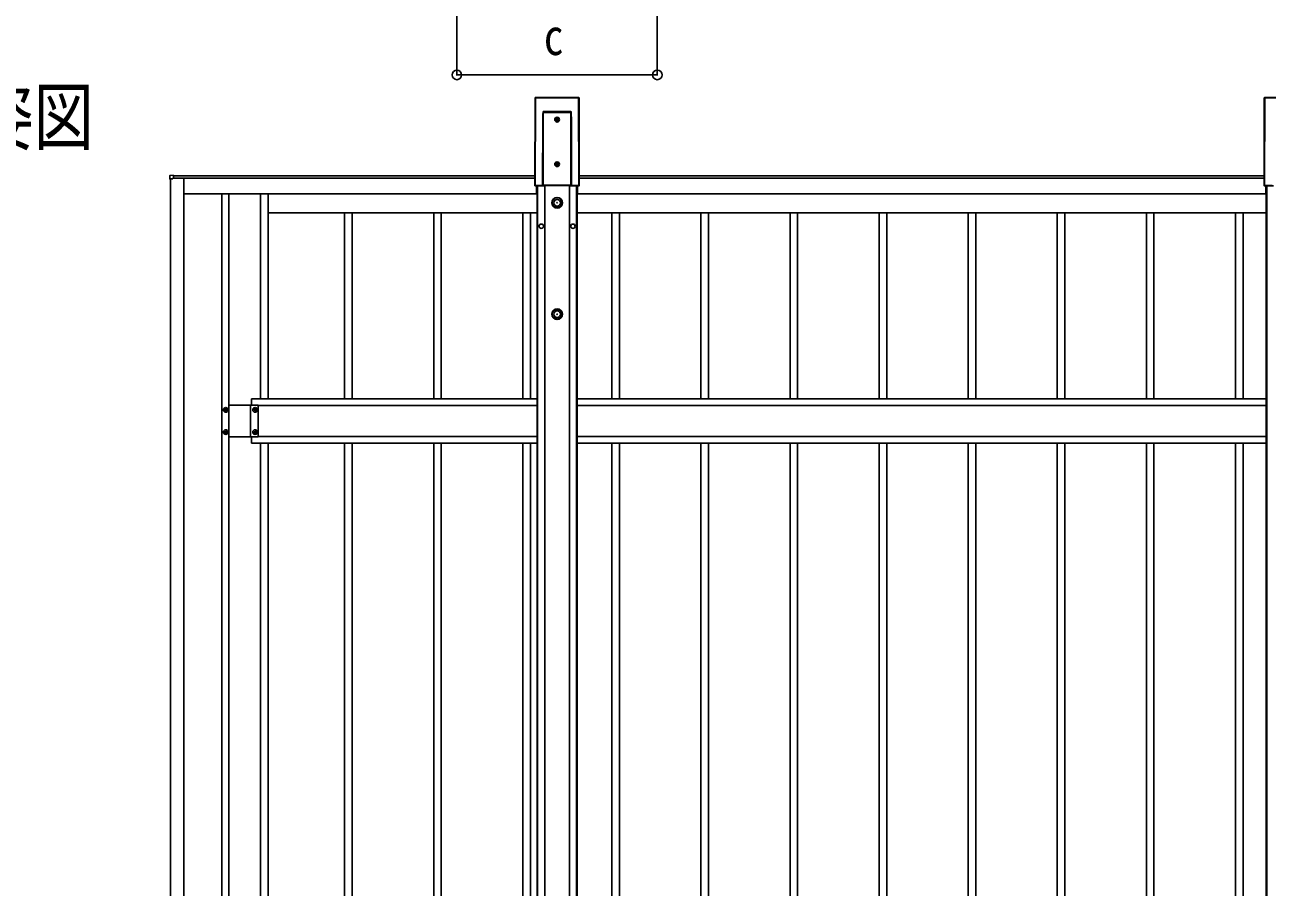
# Model space of a CAD drawing. Units: millimetres, scale not verified. Extents: x -10512 to 10512, y -7425 to 7425.
# Drawn here: x -3839 to -1050, y 442 to 2377 of the extents above; entities that cross this region are included whole.
import ezdxf
from ezdxf.enums import TextEntityAlignment as Align

# ---------------------------------------------------------------- set-up
doc = ezdxf.new("R2010")
doc.units = ezdxf.units.MM
doc.header["$LTSCALE"] = 30
for name, color, linetype in [('0-2_USER1', 3, 'Continuous'), ('0-5_YKK_A1', 4, 'Continuous'), ('0-6_YKK_D', 6, 'Continuous')]:
    doc.layers.add(name, color=color, linetype=linetype)
doc.styles.add('ＭＳ ゴシック', font='')
doc.styles.get('ＭＳ ゴシック').set_extended_font_data('MS Gothic')

msp = doc.modelspace()

# ---------------------------------------------------------------- linework, layer by layer
at = {"layer": '0-5_YKK_A1'}
for p, q in [((-2693.73, 2213.25), (-2694.37, 2016.11)), ((-2693.88, 2016.59), (-2693.25, 2212.77)), ((-2693.25, 2212.77), (-2693.73, 2213.25)), ((-2693.73, 2213.25), (-2693.73, 2213.25)), ((-2692.76, 2212.74), (-2693.38, 2016.56)), ((-2595.72, 2213.75), (-2693.23, 2213.75)), ((-2693.23, 2213.75), (-2693.23, 2213.74)), ((-2693.23, 2213.74), (-2692.76, 2213.27)), ((-2595.72, 2213.74), (-2693.23, 2213.74)), ((-2692.76, 2213.27), (-2596.2, 2213.27)), ((-2692.76, 2213.27), (-2692.76, 2212.74)), ((-2596.2, 2212.74), (-2692.76, 2212.74)), ((-2596.2, 2213.27), (-2595.72, 2213.74)), ((-2596.2, 2213.27), (-2596.2, 2212.74)), ((-2595.57, 2016.56), (-2596.2, 2212.74)), ((-2595.72, 2213.75), (-2595.72, 2213.74)), ((-2595.23, 2213.25), (-2595.7, 2212.77)), ((-2595.7, 2212.77), (-2595.08, 2016.59)), ((-2594.59, 2016.1), (-2595.23, 2213.25)), ((-2595.22, 2213.25), (-2595.23, 2213.25)), ((-2594.59, 2016.11), (-2595.22, 2213.25)), ((-1056.73, 2213.25), (-1057.37, 2016.11)), ((-1056.88, 2016.59), (-1056.25, 2212.77)), ((-1056.25, 2212.77), (-1056.73, 2213.25)), ((-1056.73, 2213.25), (-1056.73, 2213.25)), ((-1055.76, 2212.74), (-1056.38, 2016.56)), ((-958.72, 2213.75), (-1056.23, 2213.75)), ((-1056.23, 2213.75), (-1056.23, 2213.74)), ((-1056.23, 2213.74), (-1055.76, 2213.27)), ((-958.72, 2213.74), (-1056.23, 2213.74)), ((-1055.76, 2213.27), (-959.2, 2213.27)), ((-1055.76, 2213.27), (-1055.76, 2212.74)), ((-959.2, 2212.74), (-1055.76, 2212.74)), ((-2675.54, 2182.66), (-2613.42, 2182.66)), ((-2613.42, 2180.04), (-2675.54, 2180.04)), ((-2675.54, 2180.04), (-2675.54, 2017.11)), ((-2613.42, 2017.11), (-2613.42, 2180.04)), ((-2677.01, 2016.67), (-2676.54, 2163.45)), ((-2676.04, 2163.43), (-2676.51, 2016.64)), ((-2676.04, 2017.11), (-2676.04, 2163.43)), ((-2644, 2165.52), (-2644, 2166.48)), ((-2612.92, 2163.43), (-2612.92, 2017.11)), ((-2612.45, 2016.64), (-2612.92, 2163.43)), ((-2612.42, 2163.45), (-2611.95, 2016.67)), ((-2644, 2065.52), (-2644, 2066.48)), ((-3505.98, 2039.44), (-3513.51, 2038.98)), ((-3505.98, 2038.94), (-3505.98, 2039.44)), ((-3505.98, 2033.04), (-3505.98, 2038.94)), ((-3505.98, 2037.92), (-2694.3, 2037.92)), ((-2594.66, 2037.92), (-1057.3, 2037.92)), ((-3513.51, 2031.24), (-3507.8, 2031.24)), ((-3512.48, -1077.79), (-3512.48, 2031.24)), ((-3507.8, 2031.24), (-3507.48, 2031.24)), ((-3507.48, 2031.24), (-3507.48, 2032.44)), ((-3482.48, 2032.42), (-3507.48, 2032.42)), ((-3506.98, 2032.42), (-3506.98, 2032.74)), ((-3505.98, 2032.92), (-2694.31, 2032.92)), ((-3503.98, 2032.9), (-2694.31, 2032.9)), ((-3503.98, 2032.9), (-3503.98, 2032.42)), ((-3482.48, -1044.49), (-3482.48, 2032.42)), ((-2694.37, 2016.1), (-2694.37, 2016.11)), ((-2693.38, 2016.09), (-2693.87, 2015.61)), ((-2693.87, 2015.61), (-2673.11, 2015.61)), ((-2693.87, 2015.6), (-2693.87, 2015.61)), ((-2693.87, 2015.6), (-2673.11, 2015.6)), ((-2693.38, 2016.56), (-2677, 2016.56)), ((-2693.38, 2016.56), (-2693.38, 2016.09)), ((-2676.07, 2016.09), (-2693.38, 2016.09)), ((-2690.48, 1997.93), (-2690.48, 2015.61)), ((-2690.48, 1997.92), (-2690.48, 2015.61)), ((-2690.48, 2012.93), (-2689.48, 2012.93)), ((-2689.48, 2015.61), (-2689.48, -677.51)), ((-2688.28, 2015.61), (-2688.28, -677.51)), ((-2676.51, 2016.64), (-2676.04, 2017.11)), ((-2675.54, 2016.62), (-2676.07, 2016.09)), ((-2675.54, 2017.11), (-2613.42, 2017.11)), ((-2675.54, 2017.11), (-2675.54, 2016.62)), ((-2613.42, 2016.62), (-2675.54, 2016.62)), ((-2673.11, 2015.61), (-2672.86, 2016.49)), ((-2672.86, 2016.49), (-2615.98, 2016.49)), ((-2671.98, 2016.49), (-2671.98, -559.34)), ((-2616.98, 2016.49), (-2616.98, -559.34)), ((-2615.98, 2016.49), (-2615.73, 2015.61)), ((-2615.73, 2015.61), (-2595.09, 2015.61)), ((-2615.73, 2015.6), (-2595.09, 2015.6)), ((-2613.42, 2017.11), (-2613.42, 2016.62)), ((-2612.89, 2016.09), (-2613.42, 2016.62)), ((-2612.92, 2017.11), (-2612.45, 2016.64)), ((-2595.57, 2016.09), (-2612.89, 2016.09)), ((-2611.96, 2016.56), (-2595.57, 2016.56)), ((-2600.68, 2015.61), (-2600.68, -677.51)), ((-2599.48, 2015.61), (-2599.48, -677.51)), ((-2599.48, 2012.93), (-2598.48, 2012.93)), ((-2598.48, 1997.93), (-2598.48, 2015.61)), ((-2598.48, 1997.92), (-2598.48, 2015.61)), ((-2595.57, 2016.09), (-2595.57, 2016.56)), ((-2595.09, 2015.61), (-2595.57, 2016.09)), ((-2595.09, 2015.61), (-2595.09, 2015.6)), ((-2595.08, 2016.59), (-2594.59, 2016.1)), ((-2594.65, 2032.92), (-1057.31, 2032.92)), ((-2594.65, 2032.9), (-1057.31, 2032.9)), ((-2594.59, 2016.11), (-2594.59, 2016.1)), ((-1057.37, 2016.1), (-1057.37, 2016.11)), ((-1056.38, 2016.09), (-1056.87, 2015.61)), ((-1056.87, 2015.61), (-1036.11, 2015.61)), ((-1056.87, 2015.6), (-1056.87, 2015.61)), ((-1056.87, 2015.6), (-1036.11, 2015.6)), ((-1056.38, 2016.56), (-1040, 2016.56)), ((-1056.38, 2016.56), (-1056.38, 2016.09)), ((-1039.07, 2016.09), (-1056.38, 2016.09)), ((-1053.48, 1997.93), (-1053.48, 2015.61)), ((-1053.48, 1997.92), (-1053.48, 2015.61)), ((-1053.48, 2012.93), (-1052.48, 2012.93)), ((-1052.48, 2015.61), (-1052.48, -677.51)), ((-1051.28, 2015.61), (-1051.28, -677.51)), ((-3482.48, 1997.92), (-2690.48, 1997.92)), ((-3397.48, 1997.92), (-3397.48, -1044.49)), ((-3381.48, 1997.92), (-3381.48, -1044.49)), ((-3310.48, 1997.92), (-3310.48, 1537.93)), ((-3293.48, 1997.92), (-3293.48, 1537.93)), ((-2598.48, 1997.92), (-1052.48, 1997.92)), ((-3293.48, 1954.93), (-3106.38, 1954.93)), ((-3121.48, 1537.93), (-3121.48, 1954.93)), ((-3121.48, 1954.93), (-2906.38, 1954.93)), ((-3104.48, 1537.93), (-3104.48, 1954.93)), ((-2921.48, 1537.93), (-2921.48, 1954.93)), ((-2921.48, 1954.93), (-2706.38, 1954.93)), ((-2904.48, 1537.93), (-2904.48, 1954.93)), ((-2721.48, 1537.93), (-2721.48, 1954.93)), ((-2721.48, 1954.93), (-2689.48, 1954.93)), ((-2704.48, 1537.93), (-2704.48, 1954.93)), ((-2599.48, 1954.93), (-2506.38, 1954.93)), ((-2521.48, 1537.93), (-2521.48, 1954.93)), ((-2521.48, 1954.93), (-2306.38, 1954.93)), ((-2504.48, 1537.93), (-2504.48, 1954.93)), ((-2321.48, 1537.93), (-2321.48, 1954.93)), ((-2321.48, 1954.93), (-2106.38, 1954.93)), ((-2304.48, 1537.93), (-2304.48, 1954.93)), ((-2121.48, 1537.93), (-2121.48, 1954.93)), ((-2121.48, 1954.93), (-1906.38, 1954.93)), ((-2104.48, 1537.93), (-2104.48, 1954.93)), ((-1921.48, 1537.93), (-1921.48, 1954.93)), ((-1921.48, 1954.93), (-1706.38, 1954.93)), ((-1904.48, 1537.93), (-1904.48, 1954.93)), ((-1721.48, 1537.93), (-1721.48, 1954.93)), ((-1721.48, 1954.93), (-1506.38, 1954.93)), ((-1704.48, 1537.93), (-1704.48, 1954.93)), ((-1521.48, 1537.93), (-1521.48, 1954.93)), ((-1521.48, 1954.93), (-1306.38, 1954.93)), ((-1504.48, 1537.93), (-1504.48, 1954.93)), ((-1321.48, 1537.93), (-1321.48, 1954.93)), ((-1321.48, 1954.93), (-1106.38, 1954.93)), ((-1304.48, 1537.93), (-1304.48, 1954.93)), ((-1121.48, 1537.93), (-1121.48, 1954.93)), ((-1121.48, 1954.93), (-1052.48, 1954.93)), ((-1104.48, 1537.93), (-1104.48, 1954.93)), ((-3330.48, 1537.93), (-3330.48, 1523.43)), ((-3330.48, 1537.93), (-2689.48, 1537.93)), ((-2599.48, 1537.93), (-1052.48, 1537.93)), ((-3388.96, 1514.37), (-3388.96, 1515.33)), ((-3315.48, 1523.43), (-3381.48, 1523.43)), ((-3315.48, 1523.43), (-3381.48, 1523.43)), ((-3332.98, 1452.43), (-3332.98, 1523.43)), ((-3332.98, 1452.43), (-3332.98, 1523.43)), ((-3322.96, 1514.37), (-3322.96, 1515.33)), ((-3315.48, 1452.43), (-3315.48, 1523.43)), ((-3315.48, 1452.43), (-3315.48, 1523.43)), ((-3315.48, 1522.93), (-2689.48, 1522.93)), ((-2599.48, 1522.93), (-1052.48, 1522.93)), ((-3388.96, 1464.37), (-3388.96, 1465.33)), ((-3315.48, 1452.43), (-3381.48, 1452.43)), ((-3315.48, 1452.43), (-3381.48, 1452.43)), ((-3330.48, 1437.93), (-3330.48, 1452.43)), ((-3322.96, 1464.37), (-3322.96, 1465.33)), ((-3315.48, 1452.93), (-2689.48, 1452.93)), ((-2599.48, 1452.93), (-1052.48, 1452.93)), ((-3330.48, 1437.93), (-2689.48, 1437.93)), ((-3310.48, 1437.93), (-3310.48, -484.49)), ((-3293.48, 1437.93), (-3293.48, -484.49)), ((-3121.48, -484.49), (-3121.48, 1437.93)), ((-3104.48, -484.49), (-3104.48, 1437.93)), ((-2921.48, -484.49), (-2921.48, 1437.93)), ((-2904.48, -484.49), (-2904.48, 1437.93)), ((-2721.48, -484.49), (-2721.48, 1437.93)), ((-2704.48, -484.49), (-2704.48, 1437.93)), ((-2599.48, 1437.93), (-1052.48, 1437.93)), ((-2521.48, -484.49), (-2521.48, 1437.93)), ((-2504.48, -484.49), (-2504.48, 1437.93)), ((-2321.48, -484.49), (-2321.48, 1437.93)), ((-2304.48, -484.49), (-2304.48, 1437.93)), ((-2121.48, -484.49), (-2121.48, 1437.93)), ((-2104.48, -484.49), (-2104.48, 1437.93)), ((-1921.48, -484.49), (-1921.48, 1437.93)), ((-1904.48, -484.49), (-1904.48, 1437.93)), ((-1721.48, -484.49), (-1721.48, 1437.93)), ((-1704.48, -484.49), (-1704.48, 1437.93)), ((-1521.48, -484.49), (-1521.48, 1437.93)), ((-1504.48, -484.49), (-1504.48, 1437.93)), ((-1321.48, -484.49), (-1321.48, 1437.93)), ((-1304.48, -484.49), (-1304.48, 1437.93)), ((-1121.48, -484.49), (-1121.48, 1437.93)), ((-1104.48, -484.49), (-1104.48, 1437.93))]:
    msp.add_line(p, q, dxfattribs=at)
for points in [[(-2693.73, 2213.25), (-2694.37, 2016.1), (-2693.88, 2016.59)], [(-1056.73, 2213.25), (-1057.37, 2016.1), (-1056.88, 2016.59)], [(-2675.9, 2180.07), (-2675.62, 2182.05), (-2675.54, 2182.62), (-2675.54, 2182.66)], [(-2675.54, 2180.04), (-2675.56, 2180.04), (-2675.59, 2180.04), (-2675.61, 2180.04), (-2675.63, 2180.04), (-2675.65, 2180.04), (-2675.68, 2180.04), (-2675.7, 2180.04), (-2675.72, 2180.04)], [(-2613.24, 2180.04), (-2613.38, 2182.04), (-2613.42, 2182.62), (-2613.42, 2182.66)], [(-2613.42, 2180.04), (-2613.4, 2180.04), (-2613.37, 2180.04), (-2613.35, 2180.04), (-2613.33, 2180.04), (-2613.3, 2180.04), (-2613.28, 2180.04), (-2613.26, 2180.04), (-2613.24, 2180.04)], [(-2645.92, 2164.56), (-2646.88, 2164.56), (-2646.88, 2163.6), (-2645.92, 2163.6)], [(-2644, 2166.48), (-2644.96, 2166.48), (-2644.96, 2165.52)], [(-2644.96, 2162.64), (-2644.96, 2161.68), (-2644, 2161.68), (-2644, 2162.64)], [(-2643.04, 2163.6), (-2642.08, 2163.6), (-2642.08, 2164.56), (-2643.04, 2164.56)], [(-2645.92, 2064.56), (-2646.88, 2064.56), (-2646.88, 2063.6), (-2645.92, 2063.6)], [(-2644, 2066.48), (-2644.96, 2066.48), (-2644.96, 2065.52)], [(-2643.04, 2063.6), (-2642.08, 2063.6), (-2642.08, 2064.56), (-2643.04, 2064.56)], [(-3513.98, 2038.48), (-3513.98, 2031.24), (-3513.51, 2031.24)], [(-2644.96, 2062.64), (-2644.96, 2061.68), (-2644, 2061.68), (-2644, 2062.64)], [(-3507.18, 2032.74), (-3505.98, 2032.74), (-3505.98, 2033.04)], [(-2675.54, 2017.11), (-2675.63, 2017.11), (-2675.72, 2017.11), (-2675.81, 2017.11), (-2675.88, 2017.11), (-2675.94, 2017.11), (-2675.99, 2017.11), (-2676.02, 2017.11), (-2676.04, 2017.11)], [(-2613.42, 2017.11), (-2613.33, 2017.11), (-2613.24, 2017.11), (-2613.15, 2017.11), (-2613.08, 2017.11), (-2613.01, 2017.11), (-2612.97, 2017.11), (-2612.94, 2017.11), (-2612.92, 2017.11)], [(-3389.92, 1512.45), (-3390.88, 1512.45), (-3390.88, 1513.41), (-3389.92, 1513.41)], [(-3388.96, 1515.33), (-3388, 1515.33), (-3388, 1514.37)], [(-3388, 1511.49), (-3388, 1510.53), (-3388.96, 1510.53), (-3388.96, 1511.49)], [(-3387.04, 1513.41), (-3386.08, 1513.41), (-3386.08, 1512.45), (-3387.04, 1512.45)], [(-3323.92, 1512.45), (-3324.88, 1512.45), (-3324.88, 1513.41), (-3323.92, 1513.41)], [(-3322.96, 1515.33), (-3322, 1515.33), (-3322, 1514.37)], [(-3322, 1511.49), (-3322, 1510.53), (-3322.96, 1510.53), (-3322.96, 1511.49)], [(-3321.04, 1513.41), (-3320.08, 1513.41), (-3320.08, 1512.45), (-3321.04, 1512.45)], [(-3389.92, 1462.45), (-3390.88, 1462.45), (-3390.88, 1463.41), (-3389.92, 1463.41)], [(-3388.96, 1465.33), (-3388, 1465.33), (-3388, 1464.37)], [(-3388, 1461.49), (-3388, 1460.53), (-3388.96, 1460.53), (-3388.96, 1461.49)], [(-3387.04, 1463.41), (-3386.08, 1463.41), (-3386.08, 1462.45), (-3387.04, 1462.45)], [(-3323.92, 1462.45), (-3324.88, 1462.45), (-3324.88, 1463.41), (-3323.92, 1463.41)], [(-3322.96, 1465.33), (-3322, 1465.33), (-3322, 1464.37)], [(-3322, 1461.49), (-3322, 1460.53), (-3322.96, 1460.53), (-3322.96, 1461.49)], [(-3321.04, 1463.41), (-3320.08, 1463.41), (-3320.08, 1462.45), (-3321.04, 1462.45)]]:
    msp.add_lwpolyline(points, dxfattribs=at)
for centre, radius in [((-2644.48, 2164.08), 5.3), ((-2644.48, 2164.08), 3), ((-2644.48, 2064.08), 5.3), ((-2644.48, 2064.08), 3), ((-2644.42, 1977.57), 12), ((-2644.42, 1977.57), 10.88), ((-2644.42, 1977.57), 7.48), ((-2644.42, 1977.57), 0.5), ((-2679.98, 1924.93), 5), ((-2608.98, 1924.93), 5), ((-2644.42, 1727.57), 12), ((-2644.42, 1727.57), 10.88), ((-2644.42, 1727.57), 7.48), ((-2644.42, 1727.57), 0.5), ((-3388.48, 1512.93), 5.3), ((-3322.48, 1512.93), 5.3), ((-3388.48, 1462.93), 5.3), ((-3322.48, 1462.93), 5.3)]:
    msp.add_circle(centre, radius, dxfattribs=at)
for centre, radius, start, end in [((-2693.23, 2213.25), 0.5, 90, 179.81634), ((-2693.23, 2213.24), 0.501, 90.24971, 179.75029), ((-2692.75, 2212.76), 0.501, 90.24971, 179.75029), ((-2692.86, 2215.5), 2.76, 261.80183, 272.1952), ((-2596.21, 2212.76), 0.501, 0.24971, 89.75029), ((-2596.1, 2215.5), 2.76, 267.8048, 278.19817), ((-2595.73, 2213.24), 0.501, 0.24971, 89.75029), ((-2595.72, 2213.25), 0.5, 0.18366, 90), ((-1056.23, 2213.25), 0.5, 90, 179.81634), ((-1056.23, 2213.24), 0.501, 90.24971, 179.75029), ((-1055.75, 2212.76), 0.501, 90.24971, 179.75029), ((-1055.86, 2215.5), 2.76, 261.80183, 272.1952), ((-2677.11, 2171.07), 9.09, 81.20266, 82.35702), ((-2234.16, 2150.08), 442.57, 175.77814, 176.1178), ((-2912.16, 2139.08), 301.89, 7.80423, 8.30085), ((-2611.85, 2171.07), 9.09, 97.64298, 98.79734), ((-2676.43, 2160.7), 2.76, 81.80183, 92.1952), ((-2645.92, 2165.52), 0.96, 270, 0), ((-2645.92, 2162.64), 0.96, 0, 90), ((-2643.04, 2165.52), 0.96, 180, 270), ((-2643.04, 2162.64), 0.96, 90, 180), ((-2612.53, 2160.7), 2.76, 87.8048, 98.19817), ((-2645.92, 2065.52), 0.96, 270, 0), ((-2643.04, 2065.52), 0.96, 180, 270), ((-3513.48, 2038.48), 0.5, 93.5, 180), ((-2645.92, 2062.64), 0.96, 0, 90), ((-2643.04, 2062.64), 0.96, 90, 180), ((-3507.18, 2032.44), 0.3, 90, 180), ((-2693.87, 2016.1), 0.5, 179.81634, 270), ((-2693.86, 2016.11), 0.501, 180.24971, 269.75029), ((-2693.49, 2019.32), 2.76, 261.80183, 272.1952), ((-2693.38, 2016.59), 0.501, 180.24971, 269.75029), ((-2676.9, 2013.91), 2.76, 81.80183, 92.1952), ((-2676.6, 2013.8), 2.79, 88.18282, 98.39155), ((-2675.54, 2017.12), 0.501, 180.24971, 269.75029), ((-2613.42, 2017.12), 0.501, 270.24971, 359.75029), ((-2612.06, 2013.91), 2.76, 87.8048, 98.19817), ((-2612.36, 2013.8), 2.79, 81.60845, 91.81718), ((-2595.47, 2019.32), 2.76, 267.8048, 278.19817), ((-2595.58, 2016.59), 0.501, 270.24971, 359.75029), ((-2595.1, 2016.11), 0.501, 270.24971, 359.75029), ((-2595.09, 2016.1), 0.5, 270, 0.18366), ((-1056.87, 2016.1), 0.5, 179.81634, 270), ((-1056.86, 2016.11), 0.501, 180.24971, 269.75029), ((-1056.49, 2019.32), 2.76, 261.80183, 272.1952), ((-1056.38, 2016.59), 0.501, 180.24971, 269.75029), ((-3389.92, 1514.37), 0.96, 270, 0), ((-3389.92, 1511.49), 0.96, 0, 90), ((-3387.04, 1514.37), 0.96, 180, 270), ((-3387.04, 1511.49), 0.96, 90, 180), ((-3323.92, 1514.37), 0.96, 270, 0), ((-3323.92, 1511.49), 0.96, 0, 90), ((-3321.04, 1514.37), 0.96, 180, 270), ((-3321.04, 1511.49), 0.96, 90, 180), ((-3389.92, 1464.37), 0.96, 270, 0), ((-3389.92, 1461.49), 0.96, 0, 90), ((-3387.04, 1464.37), 0.96, 180, 270), ((-3387.04, 1461.49), 0.96, 90, 180), ((-3323.92, 1464.37), 0.96, 270, 0), ((-3323.92, 1461.49), 0.96, 0, 90), ((-3321.04, 1464.37), 0.96, 180, 270), ((-3321.04, 1461.49), 0.96, 90, 180)]:
    msp.add_arc(centre, radius, start, end, dxfattribs=at)
for centre, major_axis, ratio, start_param, end_param in [((-2675.54, 2162.29), (0, -19.08), 0.052413, 3.5123474, 4.6513024), ((-2675.54, 2162.26), (0, -19.08), 0.026207, 3.5123474, 4.6513024), ((-2672.45, 2180.04), (0, -50), 0.061774, 4.6600291, 4.7123946), ((-2616.51, 2180.04), (0, -50), 0.061774, 1.5707907, 1.6231562), ((-2613.42, 2162.26), (0, -19.08), 0.026207, 1.6318829, 2.7708379), ((-2613.42, 2162.29), (0, -19.08), 0.052413, 1.6318829, 2.7708379), ((-2676.01, 2016.67), (-0.543, -0.848), 0.992387, 5.2824884, 5.3922079), ((-2676.07, 2016.59), (0.941, -0.042), 0.529688, 3.2789358, 4.7362857), ((-2676.01, 2016.65), (-0.293, -0.417), 0.981557, 5.3232786, 5.4329981), ((-2676.07, 2016.59), (0.185, -0.478), 0.839234, 4.3937254, 5.8510754), ((-2612.89, 2016.59), (-0.185, -0.478), 0.839234, 0.4321099, 1.8894599), ((-2612.89, 2016.59), (0.941, 0.042), 0.529688, 4.6884922, 6.1458421), ((-2612.95, 2016.65), (0.293, -0.417), 0.981557, 0.8501872, 0.9599067), ((-2612.95, 2016.67), (0.543, -0.848), 0.992387, 0.8909775, 1.0006969)]:
    msp.add_ellipse(centre, major_axis=major_axis, ratio=ratio, start_param=start_param, end_param=end_param, dxfattribs=at)
at = {"layer": '0-6_YKK_D'}
for p, q in [((-2869.48, 2463.4), (-2869.48, 2263.4)), ((-2419.48, 2463.4), (-2419.48, 2263.4)), ((-2869.48, 2264.4), (-2419.48, 2264.4))]:
    msp.add_line(p, q, dxfattribs=at)
for centre in [(-2869.48, 2264.4), (-2419.48, 2264.4)]:
    msp.add_circle(centre, 10.62, dxfattribs=at)

# ---------------------------------------------------------------- texts
at = {"layer": '0-2_USER1', "style": 'ＭＳ ゴシック', "width": 0.8}
msp.add_text('■姿図', height=123.8, dxfattribs=at).set_placement((-4089.85, 2071.68), align=Align.BOTTOM_LEFT)
at = {"layer": '0-6_YKK_D', "style": 'ＭＳ ゴシック', "width": 0.8}
msp.add_text('c', height=82.48, dxfattribs=at).set_placement((-2674.48, 2284.4), align=Align.BOTTOM_LEFT)

doc.saveas('drawing.dxf')
